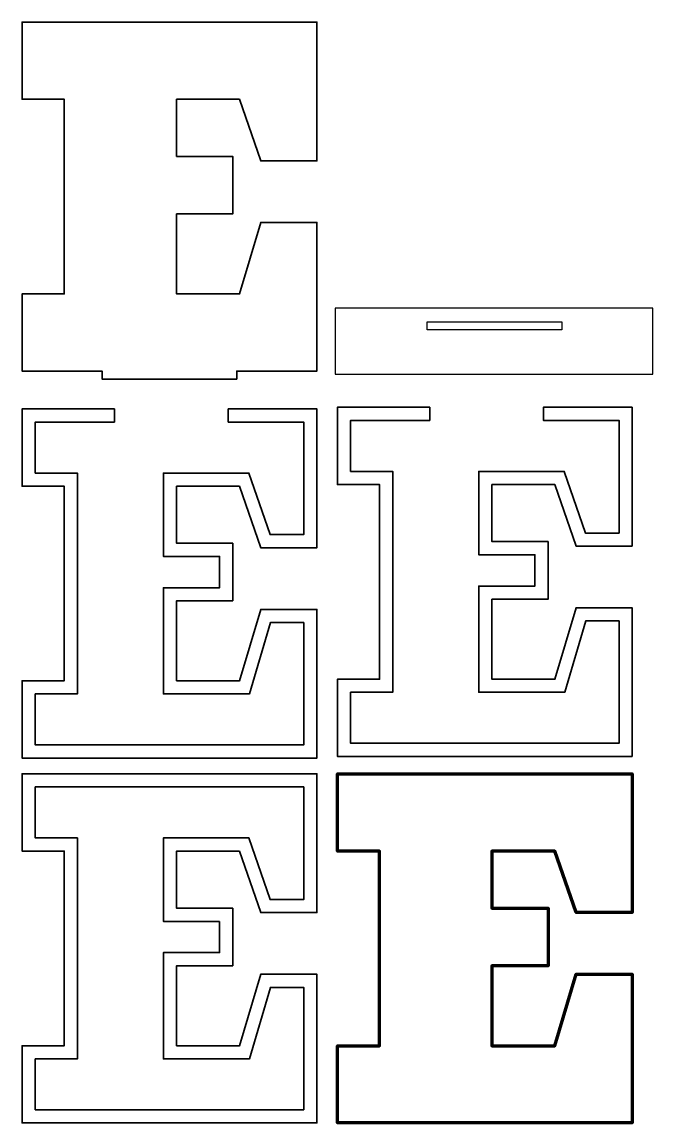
# Model space of a CAD drawing. Header units: inches. Extents: x 2.7 to 19.5, y 1.2 to 30.5.
import ezdxf

# ---------------------------------------------------------------- set-up
doc = ezdxf.new("R2010")
doc.units = ezdxf.units.IN
doc.header["$MEASUREMENT"] = 0
doc.layers.add('Layer 1', color=7, linetype='Continuous')

# ---------------------------------------------------------------- blocks, each defined once
blk = doc.blocks.new('block 2')
at = {"layer": 'Layer 1', "color": 6, "lineweight": 70, "true_color": 0xff00ff}
blk.add_lwpolyline([(11.121, 1.17), (11.121, 3.227), (12.245, 3.227), (12.245, 8.405), (11.121, 8.405), (11.121, 10.462), (18.965, 10.462), (18.965, 6.767), (17.471, 6.767), (16.908, 8.405), (15.234, 8.405), (15.234, 6.886), (16.729, 6.886), (16.729, 5.355), (15.234, 5.355), (15.234, 3.227), (16.908, 3.227), (17.471, 5.128), (18.965, 5.128), (18.965, 1.17), (11.121, 1.17), (11.121, 1.17)], dxfattribs=at)

msp = doc.modelspace()

# ---------------------------------------------------------------- linework, layer by layer
at = {"layer": 'Layer 1', "color": 7, "lineweight": 35, "true_color": 0xffffff}
for points in [[(8.519, 28.413), (9.081, 26.775), (10.576, 26.775), (10.576, 30.47), (2.731, 30.47), (2.731, 28.413), (3.855, 28.413), (3.855, 23.235), (2.731, 23.235), (2.731, 21.178), (4.862, 21.178), (4.862, 20.968), (8.445, 20.968), (8.445, 21.178), (10.576, 21.178), (10.576, 25.136), (9.081, 25.136), (8.519, 23.235), (6.845, 23.235), (6.845, 25.364), (8.339, 25.364), (8.339, 26.894), (6.845, 26.894), (6.845, 28.413), (8.519, 28.413)], [(8.519, 18.115), (9.081, 16.477), (10.576, 16.477), (10.576, 20.172), (8.216, 20.172), (8.216, 19.822), (10.226, 19.822), (10.226, 16.827), (9.331, 16.827), (8.769, 18.465), (6.495, 18.465), (6.495, 16.247), (7.989, 16.247), (7.989, 15.416), (6.495, 15.416), (6.495, 12.587), (8.78, 12.587), (9.342, 14.489), (10.226, 14.489), (10.226, 11.23), (3.081, 11.23), (3.081, 12.587), (4.205, 12.587), (4.205, 18.465), (3.081, 18.465), (3.081, 19.822), (5.191, 19.822), (5.191, 20.172), (2.731, 20.172), (2.731, 18.115), (3.855, 18.115), (3.855, 12.937), (2.731, 12.937), (2.731, 10.88), (10.576, 10.88), (10.576, 14.839), (9.081, 14.839), (8.519, 12.937), (6.845, 12.937), (6.845, 15.066), (8.339, 15.066), (8.339, 16.597), (6.845, 16.597), (6.845, 18.115), (8.519, 18.115)], [(16.908, 18.159), (17.471, 16.521), (18.965, 16.521), (18.965, 20.216), (16.606, 20.216), (16.606, 19.866), (18.615, 19.866), (18.615, 16.871), (17.72, 16.871), (17.158, 18.509), (14.884, 18.509), (14.884, 16.291), (16.379, 16.291), (16.379, 15.46), (14.884, 15.46), (14.884, 12.631), (17.17, 12.631), (17.732, 14.533), (18.615, 14.533), (18.615, 11.274), (11.471, 11.274), (11.471, 12.631), (12.595, 12.631), (12.595, 18.509), (11.471, 18.509), (11.471, 19.866), (13.581, 19.866), (13.581, 20.216), (11.121, 20.216), (11.121, 18.159), (12.245, 18.159), (12.245, 12.981), (11.121, 12.981), (11.121, 10.924), (18.965, 10.924), (18.965, 14.883), (17.471, 14.883), (16.908, 12.981), (15.234, 12.981), (15.234, 15.11), (16.729, 15.11), (16.729, 16.641), (15.234, 16.641), (15.234, 18.159), (16.908, 18.159)], [(8.519, 8.405), (9.081, 6.767), (10.576, 6.767), (10.576, 10.462), (2.731, 10.462), (2.731, 8.405), (3.855, 8.405), (3.855, 3.227), (2.731, 3.227), (2.731, 1.17), (10.576, 1.17), (10.576, 5.128), (9.081, 5.128), (8.519, 3.227), (6.845, 3.227), (6.845, 5.355), (8.339, 5.355), (8.339, 6.886), (6.845, 6.886), (6.845, 8.405), (8.519, 8.405), (8.519, 8.405)], [(7.989, 6.536), (7.989, 5.705), (6.495, 5.705), (6.495, 2.877), (8.78, 2.877), (9.342, 4.778), (10.226, 4.778), (10.226, 1.52), (3.081, 1.52), (3.081, 2.877), (4.205, 2.877), (4.205, 8.755), (3.081, 8.755), (3.081, 10.112), (10.226, 10.112), (10.226, 7.117), (9.331, 7.117), (8.769, 8.755), (6.495, 8.755), (6.495, 6.536), (7.989, 6.536), (7.989, 6.536)]]:
    msp.add_lwpolyline(points, dxfattribs=at)
at = {"layer": 'Layer 1', "color": 7, "lineweight": 30, "true_color": 0xffffff}
for points in [[(11.062, 22.858), (11.062, 21.101), (19.519, 21.101), (19.519, 22.858), (11.062, 22.858)], [(17.097, 22.281), (13.511, 22.281), (13.511, 22.491), (17.097, 22.491), (17.097, 22.281), (17.097, 22.281)]]:
    msp.add_lwpolyline(points, dxfattribs=at)

# ---------------------------------------------------------------- block references
at = {"layer": 'Layer 1'}
msp.add_blockref('block 2', (0, 0), dxfattribs=at)

doc.saveas('drawing.dxf')
